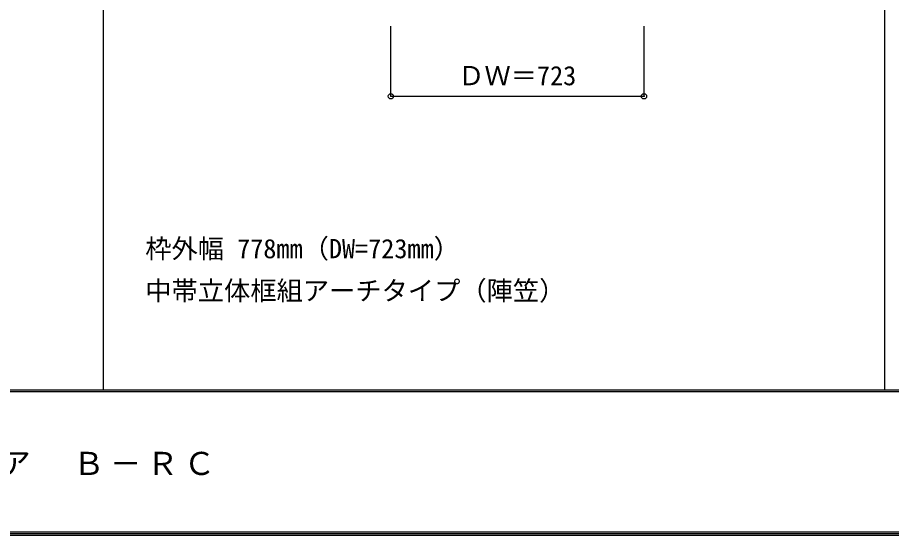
# Model space of a CAD drawing. Units: millimetres, scale not verified. Extents: x -6000 to 5700, y -4307 to 4175.
# Drawn here: x -3503 to -1007, y -4205 to -2726 of the extents above; entities that cross this region are included whole.
import ezdxf
from ezdxf.enums import TextEntityAlignment as Align

# ---------------------------------------------------------------- set-up
doc = ezdxf.new("R2010")
doc.units = ezdxf.units.MM
doc.header["$LTSCALE"] = 30
doc.header["$PDMODE"] = 32
doc.header["$PDSIZE"] = 15
for name, color, linetype in [('0-A_文字', 7, 'Continuous'), ('0-B_寸法', 7, 'Continuous'), ('F-1_枠', 6, 'Continuous'), ('F-A_文字', 7, 'Continuous')]:
    doc.layers.add(name, color=color, linetype=linetype)
doc.styles.add('ＭＳ ゴシック', font='')
doc.styles.get('ＭＳ ゴシック').set_extended_font_data('MS Gothic')

msp = doc.modelspace()

# ---------------------------------------------------------------- linework, layer by layer
at = {"layer": '0-B_寸法', "color": 4}
for p, q in [((-2436.8, -2951.25), (-2436.8, -2751.25)), ((-1713.8, -2951.25), (-1713.8, -2751.25)), ((-2436.8, -2951.25), (-1713.8, -2951.25))]:
    msp.add_line(p, q, dxfattribs=at)
at = {"layer": '0-B_寸法'}
for p in [(-2436.8, -2951.25), (-1713.8, -2951.25)]:
    msp.add_point(p, dxfattribs=at)
at = {"layer": 'F-1_枠'}
for p, q in [((-3258.4, 4175), (-3258.4, -3790)), ((-1026.8, 4175), (-1026.8, -3790)), ((5700, -3790), (-6000, -3790)), ((5700, -3795), (-6000, -3795)), ((5700, -4195), (-6000, -4195)), ((5700, -4200), (-6000, -4200)), ((5700, -4205), (-6000, -4205))]:
    msp.add_line(p, q, dxfattribs=at)

# ---------------------------------------------------------------- texts
at = {"layer": '0-A_文字', "style": 'ＭＳ ゴシック'}
for s, p in [('枠外幅 778mm（DW=723mm）', (-3138.4, -3430)), ('中帯立体框組アーチタイプ（陣笠）', (-3138.4, -3550))]:
    msp.add_text(s, height=54.99, dxfattribs=at).set_placement(p, align=Align.BOTTOM_LEFT)
at = {"layer": '0-B_寸法', "style": 'ＭＳ ゴシック'}
msp.add_text('ＤＷ＝723', height=54.99, dxfattribs=at).set_placement((-2244.55, -2936.25), align=Align.BOTTOM_LEFT)
at = {"layer": 'F-A_文字', "insert": (-5240, -4040), "char_height": 65.98, "attachment_point": 7, "style": 'ＭＳ ゴシック'}
msp.add_mtext('\\T1.17;ドレタス\u3000シングルドア／トイレドア\u3000Ｂ－ＲＣ', dxfattribs=at)

doc.saveas('drawing.dxf')
